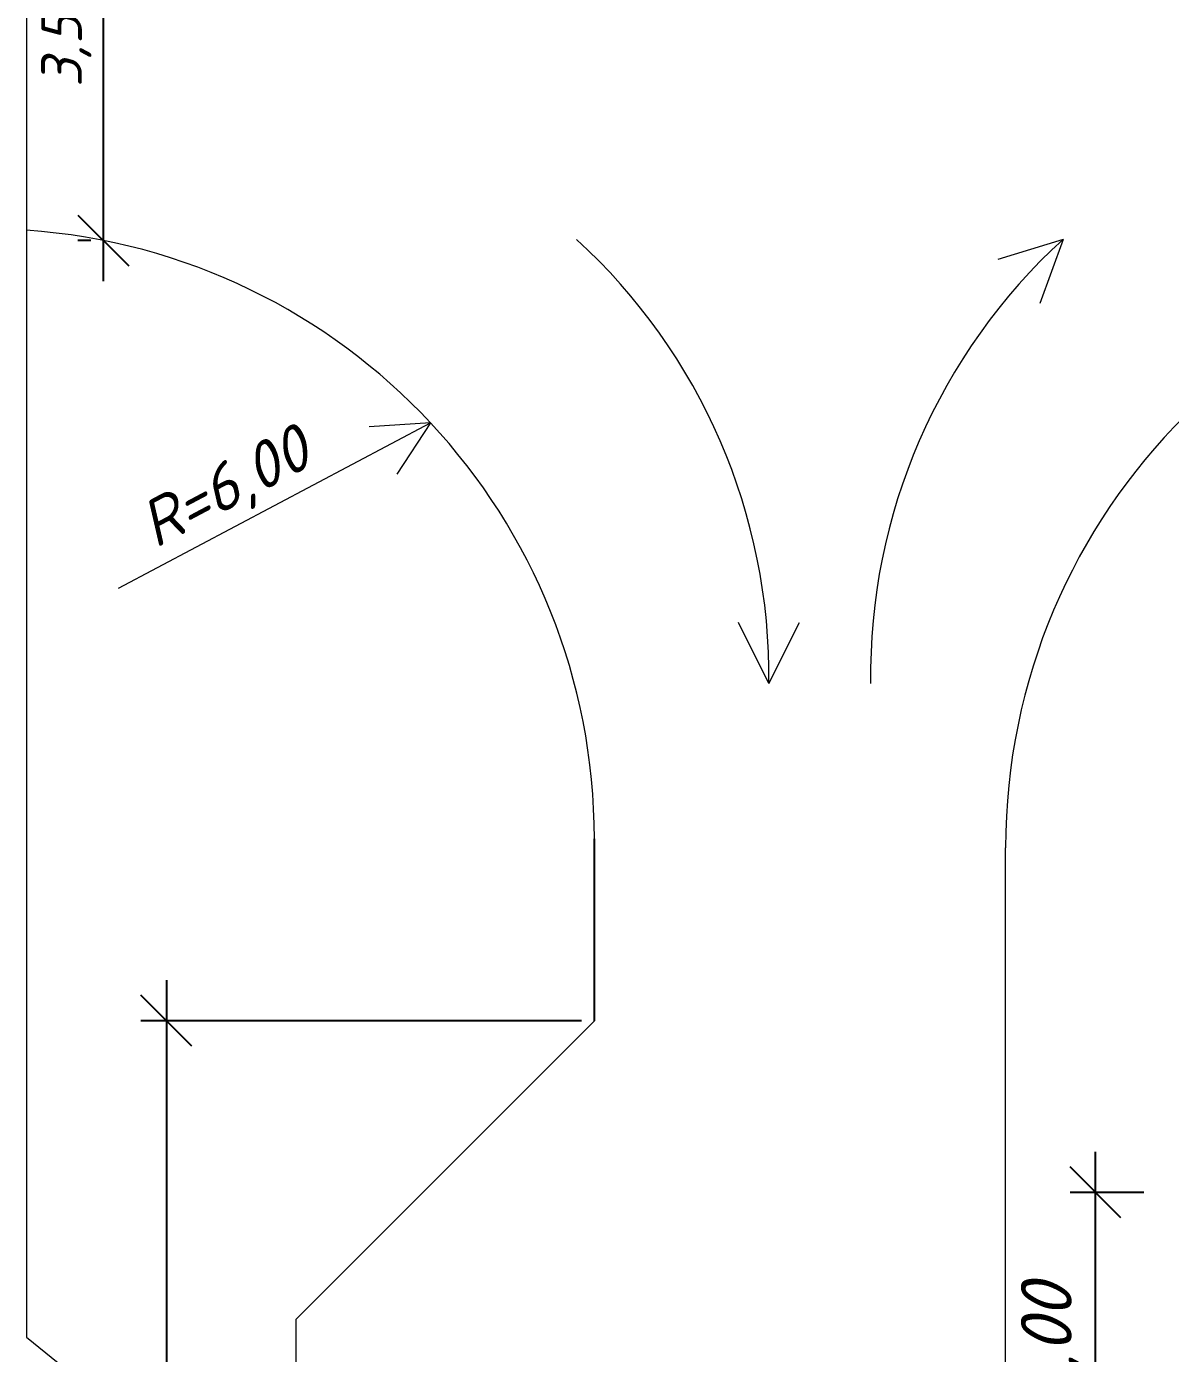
# Model space of a CAD drawing. Header units: millimetres. Extents: x 27137 to 30937, y -4667 to -569.
# Drawn here: x 30385 to 30441.3, y -4008.1 to -3942.9 of the extents above; entities that cross this region are included whole.
import ezdxf

# ---------------------------------------------------------------- set-up
doc = ezdxf.new("R2010")
doc.units = ezdxf.units.MM
doc.header["$LTSCALE"] = 0.4
doc.styles.add('Isocpeur', font='isocpeui.ttf', dxfattribs={"height": 2.5})
doc.styles.get("Standard").update_dxf_attribs({"font": 'isocpeui.ttf', "height": 2.5})
doc.dimstyles.new('06', dxfattribs={"dimtxt": 2.5, "dimasz": 2.5, "dimexe": 1.25, "dimexo": 0.625, "dimtad": 1, "dimdec": 0, "dimlfac": 200, "dimtxsty": 'Standard', "dimblk": 'OBLIQUE', "dimcen": 2.5, "dimdle": 2, "dimadec": 0, "dimazin": 0, "dimtfac": 1, "dimtdec": 0, "dimtmove": 0, "dimatfit": 3, "dimldrblk": 'OBLIQUE', "dimfxl": 1, "dimarcsym": 0})

# ---------------------------------------------------------------- blocks, each defined once
blk = doc.blocks.new('_Oblique')
at = {"color": 0, "linetype": 'ByBlock', "lineweight": -2}
blk.add_line((-0.5, -0.5), (0.5, 0.5), dxfattribs=at)
blk = doc.blocks.new('*D324')
at = {"color": 0, "lineweight": -2, "transparency": 16777216}
for p, q in [((30388.818, -3955.406), (30388.818, -3931.398)), ((30395.912, -3933.398), (30387.568, -3933.398)), ((30388.193, -3953.406), (30387.568, -3953.406))]:
    blk.add_line(p, q, dxfattribs=at)
at = {"layer": 'Defpoints', "color": 0, "transparency": 16777216}
for p in [(30388.818, -3933.398), (30396.537, -3933.398), (30388.818, -3953.406)]:
    blk.add_point(p, dxfattribs=at)
at = {"color": 0, "lineweight": -2, "transparency": 16777216, "xscale": 2.5, "yscale": 2.5, "zscale": 2.5}
for p, rotation in [((30388.818, -3933.398), 90), ((30388.818, -3953.406), 270)]:
    blk.add_blockref('_Oblique', p, dxfattribs=dict(at, rotation=rotation))
at = {"color": 0, "lineweight": 15, "transparency": 16777216, "insert": (30386.993, -3943.402), "char_height": 2.5, "attachment_point": 5, "rotation": 90, "style": 'Isocpeur'}
blk.add_mtext('{\\H0.8x;3,50}', dxfattribs=at)
blk = doc.blocks.new('*D325')
at = {"color": 0, "lineweight": -2, "transparency": 16777216}
for p, q in [((30391.913, -3989.773), (30391.913, -4053.773)), ((30412.326, -3991.773), (30390.663, -3991.773)), ((30412.326, -4051.773), (30390.663, -4051.773))]:
    blk.add_line(p, q, dxfattribs=at)
at = {"layer": 'Defpoints', "color": 0, "transparency": 16777216}
for p in [(30412.951, -3991.773), (30391.913, -4051.773), (30412.951, -4051.773)]:
    blk.add_point(p, dxfattribs=at)
at = {"color": 0, "lineweight": -2, "transparency": 16777216, "xscale": 2.5, "yscale": 2.5, "zscale": 2.5}
for p, rotation in [((30391.913, -3991.773), 90), ((30391.913, -4051.773), 270)]:
    blk.add_blockref('_Oblique', p, dxfattribs=dict(at, rotation=rotation))
at = {"color": 0, "lineweight": 15, "transparency": 16777216, "insert": (30389.788, -4019.206), "char_height": 2.5, "attachment_point": 5, "rotation": 90, "style": 'Isocpeur'}
blk.add_mtext('12,00', dxfattribs=at)
blk = doc.blocks.new('*D327')
at = {"color": 0, "lineweight": -2, "transparency": 16777216}
for p, q in [((30437.585, -4017.216), (30437.585, -3998.216)), ((30439.964, -4000.216), (30436.335, -4000.216)), ((30439.964, -4015.216), (30436.335, -4015.216))]:
    blk.add_line(p, q, dxfattribs=at)
at = {"layer": 'Defpoints', "color": 0, "transparency": 16777216}
for p in [(30437.585, -4000.216), (30440.589, -4000.216), (30440.589, -4015.216)]:
    blk.add_point(p, dxfattribs=at)
at = {"color": 0, "lineweight": -2, "transparency": 16777216, "xscale": 2.5, "yscale": 2.5, "zscale": 2.5}
for p, rotation in [((30437.585, -4000.216), 90), ((30437.585, -4015.216), 270)]:
    blk.add_blockref('_Oblique', p, dxfattribs=dict(at, rotation=rotation))
at = {"color": 0, "lineweight": 15, "transparency": 16777216, "insert": (30435.46, -4007.716), "char_height": 2.5, "attachment_point": 5, "rotation": 90, "style": 'Isocpeur'}
blk.add_mtext('3,00', dxfattribs=at)

msp = doc.modelspace()

# ---------------------------------------------------------------- linework, layer by layer
at = {"lineweight": 15}
for p, q in [((30385.0393, -3925.5168), (30385.0408, -4007.3464)), ((30435.9909, -3953.3475), (30432.7858, -3954.3362)), ((30435.9909, -3953.3475), (30434.8588, -3956.5048)), ((30404.8903, -3962.3651), (30401.878, -3962.5621)), ((30404.8903, -3962.3651), (30403.2405, -3964.8931)), ((30421.5307, -3975.1961), (30420.0307, -3972.1961)), ((30421.5307, -3975.1961), (30423.0307, -3972.1961)), ((30433.1686, -4088.2667), (30433.1686, -3983.2667)), ((30385.0408, -4007.3464), (30388.7893, -4010.3692))]:
    msp.add_line(p, q, dxfattribs=at)
at = {"lineweight": 15, "ltscale": 0.5}
for p, q in [((30389.5669, -3970.5032), (30404.8903, -3962.3651)), ((30412.951, -3991.7731), (30398.2729, -4006.4663)), ((30398.2729, -4006.4663), (30398.2385, -4037.1351))]:
    msp.add_line(p, q, dxfattribs=at)
at = {"ltscale": 0.5}
msp.add_line((30412.951, -3991.7731), (30412.951, -3982.8265), dxfattribs=at)
at = {"lineweight": 15}
for centre, radius, start, end in [((30382.951, -3982.8265), 30, 0, 86.007499), ((30392.452, -3974.8145), 29.0812, 359.24811, 47.576213), ((30455.6094, -3974.8145), 29.0812, 132.423787, 180.75189), ((30463.1686, -3983.2667), 30, 90, 180)]:
    msp.add_arc(centre, radius, start, end, dxfattribs=at)

# ---------------------------------------------------------------- texts
at = {"lineweight": 15, "insert": (30390.3046, -3966.5826), "char_height": 2.25, "attachment_point": 1, "rotation": 28.011845, "style": 'Isocpeur'}
msp.add_mtext_dynamic_manual_height_columns('R=6,00', width=15.592034, gutter_width=12.5, heights=[0], dxfattribs=at)

# ---------------------------------------------------------------- dimensions: what is measured, and where the dimension line sits
at = {"lineweight": 15}
dim = msp.add_linear_dim(base=(30388.8181, -3933.3981), p1=(30388.8181, -3953.4058), p2=(30396.5369, -3933.3981), angle=90, text='{\\H0.8x;3,50}', dimstyle='06', override={"dimtxsty": 'Isocpeur'}, dxfattribs=at)
dim.commit()
dim.dimension.update_dxf_attribs({"geometry": '*D324', "text_midpoint": (30386.9931, -3943.402)})
dim = msp.add_linear_dim(base=(30391.9131, -4051.7731), p1=(30412.951, -3991.7731), p2=(30412.951, -4051.7731), angle=90, text='12,00', dimstyle='06', override={"dimtxsty": 'Isocpeur'}, dxfattribs=at)
dim.commit()
dim.dimension.update_dxf_attribs({"geometry": '*D325', "text_midpoint": (30391.9131, -4019.2055), "dimtype": 160})
dim = msp.add_aligned_dim(p1=(30440.5887, -4015.2157), p2=(30440.5887, -4000.2157), distance=3.0039, text='3,00', dimstyle='06', override={"dimtxsty": 'Isocpeur'}, dxfattribs=at)
dim.commit()
dim.dimension.update_dxf_attribs({"geometry": '*D327', "text_midpoint": (30435.4598, -4007.7157)})

doc.saveas('drawing.dxf')
